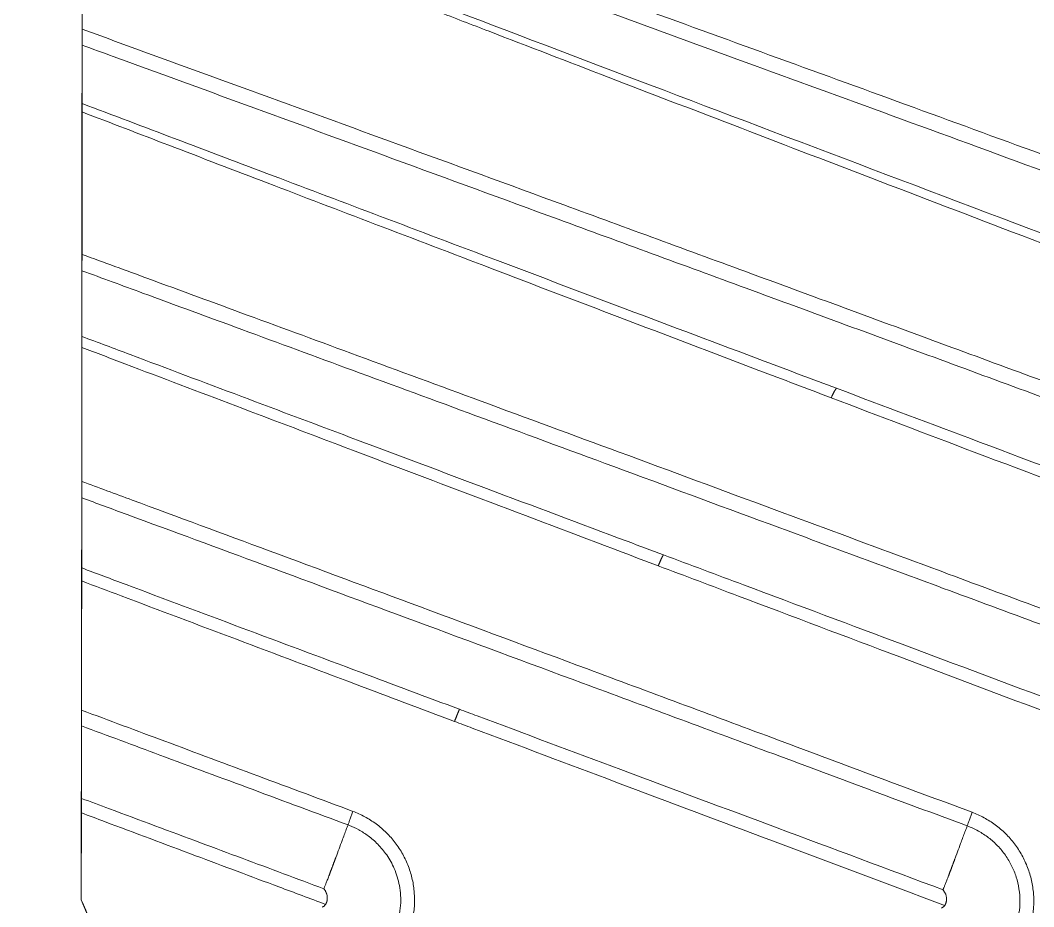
# Model space of a CAD drawing. Extents: x 16539 to 19738, y -91 to 2224.
# Drawn here: x 17703.12 to 17719.49, y 557.16 to 571.47 of the extents above; entities that cross this region are included whole.
import ezdxf

# ---------------------------------------------------------------- set-up
doc = ezdxf.new("R2010")
doc.units = 0
doc.header["$LTSCALE"] = 10
doc.header["$MEASUREMENT"] = 0
doc.layers.add('1', color=7, linetype='CONTINUOUS')

msp = doc.modelspace()

# ---------------------------------------------------------------- linework, layer by layer
at = {"layer": '1', "color": 7, "linetype": 'Continuous', "lineweight": 18}
msp.add_line((17704.109, 557.272), (17704.11, 557.272), dxfattribs=at)
for centre, major_axis, ratio, start_param, end_param in [((17704.076, 557.272), (-0.032, -20.25), 0.001585, 1.570796, 3.141593), ((17704.076, 557.272), (0.033, 21), 0.001585, 5.445622, 5.549955), ((17704.076, 557.272), (0.033, 21), 0.001585, 5.231603, 5.36298), ((17704.076, 557.272), (0.033, 21), 0.001585, 5.039792, 5.150925), ((17704.076, 557.272), (0.033, 21), 0.001585, 4.858643, 4.959987), ((17704.076, 557.272), (0.033, 21), 0.001585, 4.712389, 4.779205), ((17708.223, 557.982), (-0.263, -0.702), 0.010195, 1.538869, 1.931568), ((17718.223, 557.967), (-0.263, -0.702), 0.010195, 1.538869, 1.931568), ((17702.721, 560.48), (-8.773, 20.759), 0.001327, 4.396107, 4.556709), ((17704.076, 557.272), (-8.881, 21.013), 0.001343, 4.647483, 4.71182)]:
    msp.add_ellipse(centre, major_axis=major_axis, ratio=ratio, start_param=start_param, end_param=end_param, dxfattribs=at)
at = {"layer": '1', "color": 7, "linetype": 'Continuous', "lineweight": 13}
for points, knots in [([(17748.496, 558.637), (17746.983, 559.202), (17745.47, 559.766), (17742.445, 560.891), (17740.934, 561.453), (17737.913, 562.574), (17736.405, 563.133), (17733.392, 564.247), (17731.888, 564.803), (17728.887, 565.91), (17727.39, 566.461), (17724.404, 567.558), (17722.915, 568.104), (17720.693, 568.917), (17719.953, 569.188), (17718.478, 569.726), (17717.743, 569.995), (17716.276, 570.529), (17715.545, 570.795), (17714.088, 571.324), (17713.363, 571.588), (17712.641, 571.849)], [0, 0, 0, 0, 0.125, 0.125, 0.25, 0.25, 0.375, 0.375, 0.5, 0.5, 0.625, 0.625, 0.75, 0.75, 0.8125, 0.8125, 0.875, 0.875, 0.9375, 0.9375, 1, 1, 1, 1]), ([(17709.966, 571.691), (17712.11, 570.875), (17714.422, 569.998), (17719.328, 568.142), (17721.921, 567.164), (17724.622, 566.148)], [0, 0, 0, 0, 0.5, 0.5, 1, 1, 1, 1]), ([(17704.12, 566.367), (17704.38, 566.27), (17705.235, 565.948), (17706.718, 565.39), (17708.635, 564.669), (17710.715, 563.889), (17712.362, 563.271), (17713.316, 562.914), (17713.51, 562.841)], [0, 0, 0, 0, 0.083404, 0.274504, 0.475422, 0.696715, 0.938254, 1, 1, 1, 1]), ([(17710.138, 560.151), (17710.233, 560.115), (17711.101, 559.789), (17712.811, 559.147), (17715.346, 558.196), (17717.117, 557.533), (17718.045, 557.185), (17718.055, 557.182)], [0, 0, 0, 0, 0.036078, 0.32922, 0.648493, 0.996405, 1, 1, 1, 1]), ([(17708.418, 558.48), (17708.422, 558.494), (17708.428, 558.509), (17708.44, 558.543), (17708.446, 558.561), (17708.46, 558.6), (17708.467, 558.62), (17708.482, 558.66), (17708.489, 558.68), (17708.497, 558.699)], [0, 0, 0, 0, 0.25, 0.25, 0.5, 0.5, 0.75, 0.75, 1, 1, 1, 1]), ([(17718.418, 558.464), (17718.422, 558.478), (17718.428, 558.494), (17718.44, 558.528), (17718.446, 558.546), (17718.46, 558.584), (17718.467, 558.604), (17718.482, 558.644), (17718.489, 558.664), (17718.497, 558.684)], [0, 0, 0, 0, 0.25, 0.25, 0.5, 0.5, 0.75, 0.75, 1, 1, 1, 1]), ([(17708.418, 558.48), (17708.425, 558.477), (17708.484, 558.454), (17708.598, 558.402), (17708.753, 558.303), (17708.907, 558.169), (17709.053, 557.992), (17709.176, 557.769), (17709.261, 557.492), (17709.28, 557.168), (17709.209, 556.831), (17709.055, 556.534), (17708.853, 556.306), (17708.638, 556.149), (17708.487, 556.078), (17708.414, 556.051)], [0, 0, 0, 0, 0.007968, 0.060167, 0.118102, 0.182433, 0.254113, 0.334319, 0.424583, 0.526843, 0.639665, 0.747632, 0.842352, 0.926327, 1, 1, 1, 1]), ([(17718.418, 558.464), (17718.479, 558.442), (17718.539, 558.414), (17718.655, 558.35), (17718.71, 558.314), (17718.814, 558.234), (17718.863, 558.19), (17718.954, 558.095), (17718.996, 558.045), (17719.072, 557.937), (17719.105, 557.88), (17719.164, 557.762), (17719.188, 557.701), (17719.228, 557.576), (17719.243, 557.511), (17719.263, 557.381), (17719.268, 557.315), (17719.268, 557.184), (17719.263, 557.118), (17719.243, 556.988), (17719.227, 556.923), (17719.167, 556.735), (17719.108, 556.616), (17718.994, 556.454), (17718.952, 556.403), (17718.86, 556.309), (17718.811, 556.265), (17718.707, 556.185), (17718.652, 556.149), (17718.536, 556.086), (17718.476, 556.058), (17718.414, 556.036)], [0, 0, 0, 0, 0.0625, 0.0625, 0.125, 0.125, 0.1875, 0.1875, 0.25, 0.25, 0.3125, 0.3125, 0.375, 0.375, 0.4375, 0.4375, 0.5, 0.5, 0.5625, 0.5625, 0.625, 0.625, 0.75, 0.75, 0.8125, 0.8125, 0.875, 0.875, 0.9375, 0.9375, 1, 1, 1, 1])]:
    msp.add_open_spline(points, degree=3, knots=knots, dxfattribs=at)
at = {"layer": '1', "color": 7, "linetype": 'Continuous', "lineweight": 18}
for points, knots in [([(17709.859, 571.616), (17710.137, 571.508), (17711.053, 571.155), (17712.64, 570.545), (17714.695, 569.756), (17716.922, 568.903), (17719.372, 567.966), (17721.932, 566.99), (17723.682, 566.325), (17724.536, 566)], [0, 0, 0, 0, 0.058266, 0.191403, 0.329781, 0.481883, 0.647441, 0.828323, 1, 1, 1, 1]), ([(17748.417, 558.417), (17747.986, 558.578), (17747.115, 558.901), (17745.777, 559.398), (17744.335, 559.933), (17742.736, 560.526), (17740.952, 561.188), (17738.994, 561.913), (17736.874, 562.697), (17734.602, 563.536), (17732.205, 564.421), (17729.724, 565.336), (17727.2, 566.265), (17724.666, 567.196), (17722.154, 568.118), (17719.665, 569.03), (17717.229, 569.922), (17714.908, 570.769), (17713.308, 571.353), (17712.494, 571.648), (17712.383, 571.688)], [0, 0, 0, 0, 0.035514, 0.071595, 0.110052, 0.154084, 0.203126, 0.256953, 0.315308, 0.377938, 0.444419, 0.513426, 0.583427, 0.653985, 0.724467, 0.793395, 0.862936, 0.930107, 0.990474, 1, 1, 1, 1]), ([(17704.123, 571.327), (17704.123, 571.31), (17704.123, 571.291), (17704.123, 571.261), (17704.123, 571.251), (17704.123, 571.23), (17704.123, 571.219), (17704.123, 571.186), (17704.123, 571.163), (17704.123, 571.117), (17704.123, 571.094), (17704.123, 571.07)], [0, 0, 0, 0, 0.25, 0.25, 0.375, 0.375, 0.5, 0.5, 0.75, 0.75, 1, 1, 1, 1]), ([(17738.497, 558.652), (17738.073, 558.81), (17737.182, 559.143), (17735.799, 559.658), (17734.308, 560.214), (17732.694, 560.814), (17730.91, 561.477), (17728.909, 562.22), (17726.644, 563.06), (17724.078, 564.01), (17721.216, 565.067), (17718.129, 566.205), (17714.995, 567.357), (17712.016, 568.449), (17709.324, 569.434), (17706.931, 570.306), (17705.231, 570.925), (17704.323, 571.255), (17704.123, 571.327)], [0, 0, 0, 0, 0.036547, 0.076852, 0.11931, 0.165301, 0.216205, 0.273401, 0.33827, 0.412188, 0.495734, 0.586704, 0.680915, 0.769619, 0.848138, 0.918497, 0.982039, 1, 1, 1, 1]), ([(17704.123, 571.07), (17704.123, 571.014), (17704.123, 570.958), (17704.123, 570.875), (17704.123, 570.847), (17704.122, 570.806), (17704.122, 570.793), (17704.122, 570.766), (17704.122, 570.752), (17704.122, 570.686), (17704.122, 570.635), (17704.122, 570.574), (17704.122, 570.561), (17704.122, 570.538), (17704.122, 570.526), (17704.122, 570.491), (17704.122, 570.468), (17704.122, 570.404), (17704.122, 570.364), (17704.122, 570.31), (17704.122, 570.293), (17704.122, 570.261), (17704.122, 570.246), (17704.122, 570.205), (17704.122, 570.182), (17704.122, 570.16), (17704.122, 570.156), (17704.122, 570.148), (17704.122, 570.145), (17704.123, 570.136), (17704.123, 570.131), (17704.123, 570.128)], [0, 0, 0, 0, 0.125, 0.125, 0.1875, 0.1875, 0.21875, 0.21875, 0.25, 0.25, 0.375, 0.375, 0.40625, 0.40625, 0.4375, 0.4375, 0.5, 0.5, 0.625, 0.625, 0.6875, 0.6875, 0.75, 0.75, 0.875, 0.875, 0.90625, 0.90625, 0.9375, 0.9375, 1, 1, 1, 1]), ([(17738.418, 558.433), (17737.994, 558.591), (17737.104, 558.921), (17735.721, 559.435), (17734.229, 559.989), (17732.614, 560.587), (17730.83, 561.248), (17728.829, 561.989), (17726.563, 562.827), (17723.996, 563.776), (17721.133, 564.832), (17718.045, 565.97), (17714.908, 567.123), (17711.927, 568.217), (17709.232, 569.204), (17706.836, 570.08), (17705.167, 570.69), (17704.29, 571.009), (17704.123, 571.07)], [0, 0, 0, 0, 0.036655, 0.077078, 0.119661, 0.165787, 0.216841, 0.274206, 0.339265, 0.4134, 0.497192, 0.58843, 0.682918, 0.771883, 0.850632, 0.921198, 0.984928, 1, 1, 1, 1]), ([(17704.123, 570.128), (17704.62, 569.94), (17705.645, 569.551), (17707.251, 568.944), (17708.99, 568.287), (17710.885, 567.571), (17712.951, 566.792), (17714.777, 566.105), (17715.916, 565.676), (17716.305, 565.53)], [0, 0, 0, 0, 0.124273, 0.255851, 0.398625, 0.553953, 0.722323, 0.90524, 1, 1, 1, 1]), ([(17704.123, 570.128), (17704.123, 570.125), (17704.123, 570.12), (17704.123, 570.109), (17704.123, 570.105), (17704.123, 570.095), (17704.123, 570.09), (17704.123, 570.072), (17704.123, 570.058), (17704.123, 570.035), (17704.123, 570.027), (17704.123, 570.009), (17704.123, 570), (17704.123, 569.991)], [0, 0, 0, 0, 0.25, 0.25, 0.375, 0.375, 0.5, 0.5, 0.75, 0.75, 0.875, 0.875, 1, 1, 1, 1]), ([(17704.123, 569.991), (17704.588, 569.813), (17705.583, 569.431), (17707.158, 568.828), (17708.899, 568.163), (17710.796, 567.439), (17712.864, 566.651), (17714.691, 565.957), (17715.831, 565.524), (17716.221, 565.376)], [0, 0, 0, 0, 0.117135, 0.249785, 0.393723, 0.550317, 0.72006, 0.904468, 1, 1, 1, 1]), ([(17704.122, 567.692), (17704.122, 567.672), (17704.122, 567.652), (17704.122, 567.619), (17704.122, 567.608), (17704.121, 567.586), (17704.121, 567.575), (17704.121, 567.54), (17704.121, 567.518), (17704.121, 567.484), (17704.121, 567.472), (17704.121, 567.45), (17704.121, 567.438), (17704.121, 567.427)], [0, 0, 0, 0, 0.25, 0.25, 0.375, 0.375, 0.5, 0.5, 0.75, 0.75, 0.875, 0.875, 1, 1, 1, 1]), ([(17728.497, 558.668), (17727.243, 559.136), (17724.827, 560.037), (17721.365, 561.324), (17718.218, 562.492), (17715.399, 563.537), (17712.884, 564.467), (17710.642, 565.294), (17708.641, 566.032), (17706.848, 566.691), (17705.364, 567.237), (17704.476, 567.562), (17704.122, 567.692)], [0, 0, 0, 0, 0.153443, 0.295879, 0.424259, 0.539483, 0.642235, 0.733848, 0.815899, 0.889598, 0.955877, 1, 1, 1, 1]), ([(17704.121, 567.427), (17704.121, 567.374), (17704.121, 567.321), (17704.121, 567.239), (17704.121, 567.212), (17704.121, 567.17), (17704.121, 567.156), (17704.121, 567.129), (17704.121, 567.115), (17704.121, 567.047), (17704.12, 566.993), (17704.12, 566.927), (17704.12, 566.914), (17704.12, 566.888), (17704.12, 566.875), (17704.12, 566.837), (17704.12, 566.812), (17704.12, 566.739), (17704.12, 566.693), (17704.12, 566.638), (17704.12, 566.628), (17704.12, 566.607), (17704.12, 566.576), (17704.12, 566.529), (17704.12, 566.495), (17704.12, 566.463), (17704.12, 566.448), (17704.12, 566.407), (17704.12, 566.385), (17704.12, 566.367)], [0, 0, 0, 0, 0.125, 0.125, 0.1875, 0.1875, 0.21875, 0.21875, 0.25, 0.25, 0.375, 0.375, 0.40625, 0.40625, 0.4375, 0.4375, 0.5, 0.5, 0.625, 0.625, 0.65625, 0.65625, 0.6875, 0.75, 0.8125, 0.8125, 0.875, 0.875, 1, 1, 1, 1]), ([(17728.418, 558.449), (17727.164, 558.914), (17724.748, 559.812), (17721.285, 561.096), (17718.138, 562.261), (17715.318, 563.303), (17712.802, 564.232), (17710.559, 565.059), (17708.556, 565.797), (17706.762, 566.457), (17705.307, 566.992), (17704.447, 567.308), (17704.121, 567.427)], [0, 0, 0, 0, 0.153998, 0.296949, 0.425792, 0.541433, 0.644555, 0.7365, 0.818847, 0.892812, 0.959331, 1, 1, 1, 1]), ([(17704.12, 566.367), (17704.12, 566.36), (17704.12, 566.351), (17704.12, 566.334), (17704.12, 566.328), (17704.12, 566.314), (17704.12, 566.307), (17704.12, 566.284), (17704.12, 566.267), (17704.12, 566.239), (17704.12, 566.23), (17704.12, 566.21), (17704.12, 566.2), (17704.12, 566.189)], [0, 0, 0, 0, 0.25, 0.25, 0.375, 0.375, 0.5, 0.5, 0.75, 0.75, 0.875, 0.875, 1, 1, 1, 1]), ([(17704.12, 566.189), (17704.351, 566.101), (17705.178, 565.787), (17706.633, 565.235), (17708.552, 564.507), (17710.633, 563.719), (17712.281, 563.097), (17713.234, 562.736), (17713.428, 562.663)], [0, 0, 0, 0, 0.074844, 0.267728, 0.470522, 0.693882, 0.937677, 1, 1, 1, 1]), ([(17716.305, 565.53), (17717.074, 565.241), (17718.745, 564.613), (17721.277, 563.662), (17723.807, 562.714), (17726.109, 561.852), (17728.16, 561.085), (17729.989, 560.401), (17731.635, 559.786), (17733.122, 559.231), (17734.47, 558.729), (17735.694, 558.272), (17736.812, 557.856), (17737.574, 557.573), (17737.971, 557.424), (17738.027, 557.403)], [0, 0, 0, 0, 0.107017, 0.232473, 0.351187, 0.457085, 0.550567, 0.63405, 0.709288, 0.777243, 0.838819, 0.894751, 0.945715, 0.992384, 1, 1, 1, 1]), ([(17716.221, 565.376), (17716.989, 565.084), (17718.662, 564.45), (17721.195, 563.491), (17723.726, 562.535), (17726.029, 561.666), (17728.08, 560.894), (17729.91, 560.205), (17731.556, 559.587), (17733.044, 559.028), (17734.391, 558.523), (17735.616, 558.064), (17736.732, 557.646), (17737.472, 557.369), (17737.841, 557.231), (17737.871, 557.22)], [0, 0, 0, 0, 0.107396, 0.233297, 0.352432, 0.458705, 0.552518, 0.636298, 0.711802, 0.779998, 0.841792, 0.897923, 0.949067, 0.995902, 1, 1, 1, 1]), ([(17704.118, 564.026), (17704.118, 564.004), (17704.118, 563.982), (17704.118, 563.948), (17704.118, 563.937), (17704.118, 563.914), (17704.118, 563.903), (17704.118, 563.869), (17704.118, 563.847), (17704.118, 563.814), (17704.118, 563.803), (17704.118, 563.782), (17704.118, 563.772), (17704.118, 563.762)], [0, 0, 0, 0, 0.25, 0.25, 0.375, 0.375, 0.5, 0.5, 0.75, 0.75, 0.875, 0.875, 1, 1, 1, 1]), ([(17718.497, 558.684), (17717.421, 559.085), (17715.349, 559.858), (17712.379, 560.963), (17709.67, 561.969), (17707.22, 562.878), (17705.397, 563.553), (17704.389, 563.925), (17704.118, 564.026)], [0, 0, 0, 0, 0.224022, 0.431513, 0.618877, 0.789154, 0.943261, 1, 1, 1, 1]), ([(17704.118, 563.762), (17704.118, 563.714), (17704.118, 563.663), (17704.118, 563.585), (17704.118, 563.559), (17704.118, 563.519), (17704.118, 563.505), (17704.117, 563.478), (17704.117, 563.465), (17704.117, 563.397), (17704.117, 563.343), (17704.117, 563.275), (17704.117, 563.261), (17704.117, 563.234), (17704.117, 563.221), (17704.117, 563.18), (17704.117, 563.154), (17704.117, 563.076), (17704.117, 563.025), (17704.117, 562.965), (17704.117, 562.953), (17704.117, 562.929), (17704.117, 562.894), (17704.117, 562.839), (17704.117, 562.798), (17704.117, 562.768), (17704.117, 562.759), (17704.117, 562.74), (17704.117, 562.731), (17704.117, 562.686), (17704.117, 562.655), (17704.117, 562.629)], [0, 0, 0, 0, 0.125, 0.125, 0.1875, 0.1875, 0.21875, 0.21875, 0.25, 0.25, 0.375, 0.375, 0.40625, 0.40625, 0.4375, 0.4375, 0.5, 0.5, 0.625, 0.625, 0.65625, 0.65625, 0.6875, 0.75, 0.8125, 0.8125, 0.84375, 0.84375, 0.875, 0.875, 1, 1, 1, 1]), ([(17718.418, 558.464), (17717.342, 558.864), (17715.27, 559.634), (17712.3, 560.735), (17709.59, 561.739), (17707.139, 562.646), (17705.343, 563.31), (17704.362, 563.672), (17704.118, 563.762)], [0, 0, 0, 0, 0.225297, 0.43397, 0.622399, 0.793645, 0.94863, 1, 1, 1, 1]), ([(17713.51, 562.841), (17713.941, 562.679), (17715.241, 562.193), (17717.373, 561.395), (17719.816, 560.481), (17722.039, 559.651), (17724.013, 558.915), (17725.771, 558.259), (17727.085, 557.77), (17727.819, 557.496), (17728.027, 557.419)], [0, 0, 0, 0, 0.089498, 0.269361, 0.441491, 0.594511, 0.728709, 0.848937, 0.957166, 1, 1, 1, 1]), ([(17704.117, 562.629), (17704.355, 562.54), (17705.214, 562.218), (17706.713, 561.657), (17708.509, 560.986), (17709.683, 560.547), (17710.217, 560.347)], [0, 0, 0, 0, 0.117486, 0.422956, 0.737985, 1, 1, 1, 1]), ([(17704.117, 562.629), (17704.117, 562.618), (17704.117, 562.605), (17704.117, 562.583), (17704.117, 562.575), (17704.117, 562.559), (17704.117, 562.55), (17704.117, 562.523), (17704.117, 562.504), (17704.117, 562.473), (17704.117, 562.462), (17704.117, 562.441), (17704.117, 562.43), (17704.117, 562.419)], [0, 0, 0, 0, 0.25, 0.25, 0.375, 0.375, 0.5, 0.5, 0.75, 0.75, 0.875, 0.875, 1, 1, 1, 1]), ([(17713.428, 562.663), (17713.86, 562.5), (17715.16, 562.01), (17717.293, 561.206), (17719.736, 560.286), (17721.961, 559.45), (17723.935, 558.71), (17725.692, 558.051), (17727.043, 557.545), (17727.811, 557.257), (17728.055, 557.166)], [0, 0, 0, 0, 0.088844, 0.267392, 0.438264, 0.590165, 0.723382, 0.842731, 0.950169, 1, 1, 1, 1]), ([(17704.117, 562.419), (17704.328, 562.339), (17705.16, 562.025), (17706.633, 561.47), (17708.429, 560.794), (17709.604, 560.352), (17710.138, 560.151)], [0, 0, 0, 0, 0.105602, 0.415186, 0.734457, 1, 1, 1, 1]), ([(17704.114, 560.333), (17704.114, 560.31), (17704.114, 560.288), (17704.114, 560.254), (17704.114, 560.243), (17704.114, 560.22), (17704.114, 560.209), (17704.114, 560.176), (17704.114, 560.155), (17704.114, 560.125), (17704.114, 560.115), (17704.114, 560.096), (17704.114, 560.087), (17704.114, 560.078)], [0, 0, 0, 0, 0.25, 0.25, 0.375, 0.375, 0.5, 0.5, 0.75, 0.75, 0.875, 0.875, 1, 1, 1, 1]), ([(17708.497, 558.699), (17707.985, 558.89), (17706.971, 559.268), (17705.511, 559.813), (17704.562, 560.166), (17704.114, 560.333)], [0, 0, 0, 0, 0.350179, 0.693575, 1, 1, 1, 1]), ([(17710.217, 560.347), (17710.312, 560.312), (17711.18, 559.988), (17712.89, 559.349), (17715.399, 558.414), (17717.134, 557.766), (17718.027, 557.434)], [0, 0, 0, 0, 0.036568, 0.333692, 0.657301, 1, 1, 1, 1]), ([(17704.114, 560.078), (17704.114, 560.035), (17704.113, 559.99), (17704.113, 559.918), (17704.113, 559.893), (17704.113, 559.855), (17704.113, 559.842), (17704.113, 559.817), (17704.113, 559.804), (17704.113, 559.738), (17704.113, 559.685), (17704.113, 559.618), (17704.113, 559.604), (17704.113, 559.577), (17704.113, 559.563), (17704.112, 559.522), (17704.112, 559.495), (17704.112, 559.414), (17704.112, 559.362), (17704.112, 559.296), (17704.112, 559.283), (17704.112, 559.258), (17704.112, 559.22), (17704.112, 559.159), (17704.112, 559.112), (17704.112, 559.078), (17704.112, 559.067), (17704.112, 559.045), (17704.112, 559.034), (17704.112, 558.982), (17704.112, 558.943), (17704.112, 558.909)], [0, 0, 0, 0, 0.125, 0.125, 0.1875, 0.1875, 0.21875, 0.21875, 0.25, 0.25, 0.375, 0.375, 0.40625, 0.40625, 0.4375, 0.4375, 0.5, 0.5, 0.625, 0.625, 0.65625, 0.65625, 0.6875, 0.75, 0.8125, 0.8125, 0.84375, 0.84375, 0.875, 0.875, 1, 1, 1, 1]), ([(17708.418, 558.48), (17707.906, 558.67), (17706.893, 559.046), (17705.458, 559.579), (17704.535, 559.922), (17704.114, 560.078)], [0, 0, 0, 0, 0.35657, 0.706234, 1, 1, 1, 1]), ([(17704.112, 558.909), (17704.263, 558.853), (17704.904, 558.614), (17705.992, 558.208), (17707.146, 557.779), (17707.81, 557.53), (17708.027, 557.449)], [0, 0, 0, 0, 0.115584, 0.491144, 0.834046, 1, 1, 1, 1]), ([(17704.112, 558.909), (17704.112, 558.895), (17704.112, 558.879), (17704.112, 558.853), (17704.112, 558.843), (17704.112, 558.824), (17704.112, 558.814), (17704.112, 558.784), (17704.112, 558.763), (17704.112, 558.731), (17704.112, 558.719), (17704.112, 558.697), (17704.112, 558.686), (17704.112, 558.674)], [0, 0, 0, 0, 0.25, 0.25, 0.375, 0.375, 0.5, 0.5, 0.75, 0.75, 0.875, 0.875, 1, 1, 1, 1]), ([(17704.112, 558.674), (17704.237, 558.628), (17704.851, 558.397), (17705.913, 557.999), (17707.103, 557.554), (17707.803, 557.292), (17708.055, 557.198)], [0, 0, 0, 0, 0.094873, 0.467801, 0.8083, 1, 1, 1, 1]), ([(17708.222, 557.957), (17708.22, 557.953), (17708.217, 557.944), (17708.212, 557.931), (17708.207, 557.918), (17708.202, 557.905), (17708.197, 557.892), (17708.193, 557.88), (17708.188, 557.867), (17708.183, 557.855), (17708.179, 557.843), (17708.174, 557.83), (17708.17, 557.818), (17708.165, 557.807), (17708.161, 557.795), (17708.156, 557.783), (17708.152, 557.772), (17708.148, 557.761), (17708.144, 557.749), (17708.139, 557.739), (17708.135, 557.728), (17708.131, 557.717), (17708.127, 557.707), (17708.123, 557.696), (17708.12, 557.686), (17708.112, 557.667), (17708.102, 557.64), (17708.089, 557.606), (17708.077, 557.575), (17708.066, 557.548), (17708.057, 557.523), (17708.048, 557.502), (17708.04, 557.482), (17708.033, 557.465), (17708.029, 557.454), (17708.027, 557.449)], [0, 0, 0, 0, 0.022639, 0.045152, 0.067535, 0.089785, 0.111897, 0.133868, 0.155695, 0.177373, 0.1989, 0.220272, 0.241487, 0.262542, 0.283433, 0.304159, 0.324717, 0.345105, 0.36532, 0.385362, 0.405226, 0.424913, 0.444421, 0.463747, 0.482891, 0.501852, 0.573897, 0.641621, 0.705056, 0.764261, 0.819316, 0.870313, 0.917355, 0.960548, 1, 1, 1, 1]), ([(17718.222, 557.941), (17718.22, 557.937), (17718.217, 557.928), (17718.212, 557.915), (17718.207, 557.902), (17718.202, 557.889), (17718.197, 557.877), (17718.192, 557.864), (17718.188, 557.851), (17718.183, 557.839), (17718.178, 557.827), (17718.174, 557.815), (17718.169, 557.803), (17718.165, 557.791), (17718.161, 557.779), (17718.156, 557.767), (17718.152, 557.756), (17718.148, 557.745), (17718.143, 557.734), (17718.139, 557.723), (17718.135, 557.712), (17718.131, 557.701), (17718.127, 557.691), (17718.123, 557.681), (17718.12, 557.671), (17718.112, 557.651), (17718.102, 557.624), (17718.089, 557.591), (17718.077, 557.56), (17718.066, 557.533), (17718.057, 557.508), (17718.048, 557.486), (17718.04, 557.467), (17718.033, 557.45), (17718.029, 557.439), (17718.027, 557.434)], [0, 0, 0, 0, 0.022719, 0.045306, 0.067758, 0.09007, 0.112238, 0.134259, 0.156129, 0.177845, 0.199403, 0.220801, 0.242035, 0.263103, 0.284001, 0.304728, 0.325281, 0.345657, 0.365855, 0.385873, 0.405709, 0.425361, 0.444827, 0.464107, 0.483199, 0.502102, 0.573964, 0.641546, 0.70488, 0.764025, 0.819057, 0.870068, 0.917158, 0.960433, 1, 1, 1, 1]), ([(17516.529, 341.75), (17517.034, 339.872), (17518.412, 334.953), (17521.136, 326.306), (17525.043, 315.173), (17530.092, 302.632), (17536.239, 289.619), (17543.27, 277.026), (17551.08, 265.227), (17559.684, 254.347), (17569.092, 244.507), (17579.291, 235.831), (17590.255, 228.462), (17603.736, 221.33), (17619.95, 215.049), (17638.834, 210.196), (17658.014, 207.277), (17677.201, 206.009), (17696.101, 206.392), (17714.405, 208.418), (17731.83, 212.031), (17748.203, 217.165), (17763.399, 223.745), (17777.527, 231.807), (17790.766, 241.6), (17801.64, 252.135), (17810.33, 262.901), (17817.07, 273.312), (17824.007, 286.615), (17830.462, 303.081), (17835.615, 322.845), (17838.496, 343.558), (17839.076, 364.702), (17837.6, 385.788), (17834.023, 408.83), (17828.023, 433.539), (17819.49, 459.623), (17808.802, 485.709), (17796.026, 511.573), (17782.031, 535.672), (17772.35, 550.667), (17767.879, 557.368)], [0, 0, 0, 0, 0.0082069, 0.0215596, 0.0381097, 0.0578098, 0.0783679, 0.0985803, 0.1183953, 0.1377978, 0.1568237, 0.1755469, 0.1939843, 0.2122541, 0.2395791, 0.2668789, 0.2940862, 0.321042, 0.347645, 0.3734704, 0.3983715, 0.4223601, 0.4454972, 0.4678681, 0.4906141, 0.514563, 0.5313056, 0.5486882, 0.5666212, 0.5943077, 0.622846, 0.6523031, 0.6820326, 0.7116126, 0.7410481, 0.7799734, 0.8183744, 0.856331, 0.8984009, 0.9395583, 0.9734278, 0.9734278, 0.9734278, 0.9734278]), ([(17708.055, 557.198), (17708.056, 557.199), (17708.058, 557.203), (17708.061, 557.209), (17708.064, 557.214), (17708.067, 557.22), (17708.07, 557.226), (17708.072, 557.232), (17708.074, 557.238), (17708.076, 557.244), (17708.078, 557.251), (17708.079, 557.257), (17708.08, 557.264), (17708.081, 557.27), (17708.082, 557.277), (17708.083, 557.284), (17708.083, 557.29), (17708.083, 557.297), (17708.083, 557.304), (17708.083, 557.311), (17708.082, 557.321), (17708.081, 557.333), (17708.078, 557.348), (17708.074, 557.363), (17708.069, 557.378), (17708.062, 557.392), (17708.055, 557.407), (17708.047, 557.421), (17708.037, 557.436), (17708.03, 557.445), (17708.027, 557.449)], [0, 0, 0, 0, 0.021906, 0.043821, 0.065773, 0.087787, 0.109887, 0.132098, 0.154444, 0.176949, 0.199635, 0.222524, 0.245637, 0.268994, 0.292613, 0.316515, 0.340715, 0.365231, 0.39008, 0.415275, 0.440831, 0.496388, 0.553372, 0.611885, 0.672022, 0.733872, 0.797517, 0.863038, 0.930508, 1, 1, 1, 1]), ([(17718.055, 557.182), (17718.056, 557.184), (17718.058, 557.187), (17718.061, 557.192), (17718.064, 557.198), (17718.066, 557.203), (17718.069, 557.209), (17718.071, 557.215), (17718.073, 557.221), (17718.075, 557.227), (17718.077, 557.233), (17718.078, 557.239), (17718.079, 557.246), (17718.081, 557.252), (17718.081, 557.259), (17718.082, 557.265), (17718.083, 557.272), (17718.083, 557.279), (17718.083, 557.286), (17718.083, 557.293), (17718.082, 557.3), (17718.082, 557.31), (17718.08, 557.322), (17718.077, 557.336), (17718.074, 557.349), (17718.07, 557.361), (17718.065, 557.37), (17718.06, 557.379), (17718.054, 557.389), (17718.047, 557.401), (17718.04, 557.411), (17718.035, 557.42), (17718.03, 557.427), (17718.028, 557.432), (17718.027, 557.434)], [0, 0, 0, 0, 0.020664, 0.041419, 0.062293, 0.08331, 0.104497, 0.125876, 0.147472, 0.169306, 0.191399, 0.213771, 0.236442, 0.259428, 0.282746, 0.306413, 0.330442, 0.354847, 0.37964, 0.404833, 0.430438, 0.456462, 0.512562, 0.56628, 0.617755, 0.667167, 0.714735, 0.736539, 0.782307, 0.851877, 0.893813, 0.932429, 0.967794, 1, 1, 1, 1]), ([(17708.055, 557.198), (17708.052, 557.193), (17708.048, 557.188), (17708.04, 557.179), (17708.036, 557.175), (17708.027, 557.167), (17708.022, 557.164), (17708.012, 557.158), (17708.007, 557.155), (17708.001, 557.153)], [0, 0, 0, 0, 0.25, 0.25, 0.5, 0.5, 0.75, 0.75, 1, 1, 1, 1]), ([(17737.871, 557.22), (17737.349, 557.026), (17736.075, 556.554), (17733.961, 555.769), (17731.437, 554.831), (17728.686, 553.806), (17725.796, 552.728), (17722.921, 551.654), (17720.208, 550.638), (17718.269, 549.91), (17717.247, 549.526), (17717.04, 549.449)], [0, 0, 0, 0, 0.074848, 0.182837, 0.30338, 0.437383, 0.578144, 0.719246, 0.851747, 0.970043, 1, 1, 1, 1]), ([(17718.055, 557.182), (17718.052, 557.177), (17718.048, 557.172), (17718.04, 557.163), (17718.036, 557.159), (17718.027, 557.152), (17718.022, 557.148), (17718.012, 557.142), (17718.007, 557.139), (17718.001, 557.137)], [0, 0, 0, 0, 0.25, 0.25, 0.5, 0.5, 0.75, 0.75, 1, 1, 1, 1])]:
    msp.add_open_spline(points, degree=3, knots=knots, dxfattribs=at)
at = {"layer": '1', "color": 7, "linetype": 'Continuous', "lineweight": 13}
for points, weights in [([(17716.305, 565.53), (17716.284, 565.506), (17716.254, 565.452), (17716.221, 565.376)], [1.04738676422, 0.984226279005, 0.984204419496, 1.04732118569]), ([(17713.51, 562.841), (17713.489, 562.806), (17713.46, 562.743), (17713.428, 562.663)], [1.04739322699, 0.984200844525, 0.984202257702, 1.04739746652]), ([(17710.217, 560.347), (17710.197, 560.303), (17710.169, 560.233), (17710.138, 560.151)], [1.04734840367, 0.984197985122, 0.984217204625, 1.04740606218])]:
    msp.add_rational_spline(points, weights, degree=3, dxfattribs=at)
at = {"layer": '1', "color": 7, "linetype": 'Continuous', "lineweight": 18}
for points in [[(17708.492, 555.832), (17708.561, 555.857), (17708.694, 555.918), (17708.881, 556.037), (17709.048, 556.181), (17709.192, 556.348), (17709.31, 556.532), (17709.401, 556.732), (17709.463, 556.944), (17709.494, 557.162), (17709.493, 557.382), (17709.461, 557.6), (17709.398, 557.81), (17709.305, 558.01), (17709.185, 558.194), (17709.04, 558.359), (17708.873, 558.501), (17708.69, 558.616), (17708.562, 558.675), (17708.497, 558.699)], [(17718.492, 555.816), (17718.561, 555.842), (17718.694, 555.902), (17718.881, 556.021), (17719.048, 556.166), (17719.192, 556.332), (17719.31, 556.517), (17719.401, 556.717), (17719.463, 556.928), (17719.494, 557.146), (17719.493, 557.366), (17719.461, 557.584), (17719.397, 557.795), (17719.305, 557.994), (17719.185, 558.178), (17719.04, 558.343), (17718.873, 558.486), (17718.69, 558.601), (17718.562, 558.659), (17718.497, 558.684)], [(17708.418, 558.48), (17708.408, 558.456), (17708.388, 558.406), (17708.356, 558.321), (17708.334, 558.259), (17708.322, 558.228)], [(17718.418, 558.464), (17718.408, 558.441), (17718.388, 558.39), (17718.356, 558.305), (17718.334, 558.244), (17718.322, 558.212)]]:
    msp.add_open_spline(points, degree=3, dxfattribs=at)

doc.saveas('drawing.dxf')
